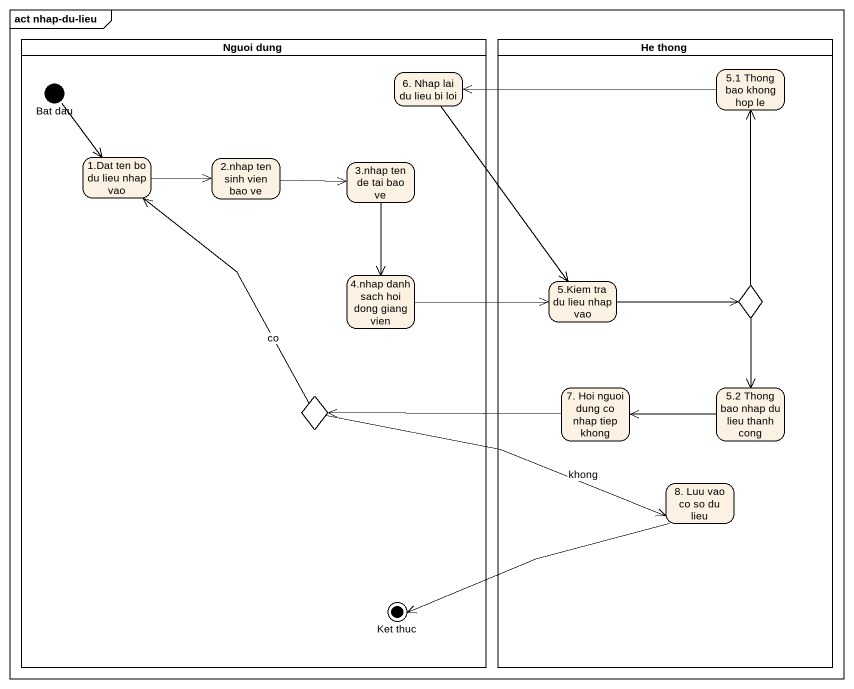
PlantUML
@startuml
mainframe act nhap-du-lieu
hide empty description
state "Nguoi dung" as Nguoi_dung <<partition>> {
  state "6. Nhap lai du lieu bi loi" as s6_Nhap_lai_du_lieu_bi_loi
  state "Bat dau" as Bat_dau <<start>>
  state "1.Dat ten bo du lieu nhap vao" as s1_Dat_ten_bo_du_lieu_nhap
  state "2.nhap ten sinh vien bao ve" as s2_nhap_ten_sinh_vien_bao_ve
  state "3.nhap ten de tai bao ve" as s3_nhap_ten_de_tai_bao_ve
  state "4.nhap danh sach hoi dong giang vien" as s4_nhap_danh_sach_hoi_dong
  state choice2 <<choice>>
  state "Ket thuc" as Ket_thuc <<end>>
}
state "He thong" as He_thong <<partition>> {
  state "5.1 Thong bao khong hop le" as s5_1_Thong_bao_khong_hop_le
  state "5.Kiem tra du lieu nhap vao" as s5_Kiem_tra_du_lieu_nhap_vao
  state choice1 <<choice>>
  state "7. Hoi nguoi dung co nhap tiep khong" as s7_Hoi_nguoi_dung_co_nhap
  state "5.2 Thong bao nhap du lieu thanh cong" as s5_2_Thong_bao_nhap_du_lieu
  state "8. Luu vao co so du lieu" as s8_Luu_vao_co_so_du_lieu
}
s6_Nhap_lai_du_lieu_bi_loi --> s5_Kiem_tra_du_lieu_nhap_vao
s5_1_Thong_bao_khong_hop_le -left-> s6_Nhap_lai_du_lieu_bi_loi
Bat_dau --> s1_Dat_ten_bo_du_lieu_nhap
s1_Dat_ten_bo_du_lieu_nhap -right-> s2_nhap_ten_sinh_vien_bao_ve
s2_nhap_ten_sinh_vien_bao_ve -right-> s3_nhap_ten_de_tai_bao_ve
s3_nhap_ten_de_tai_bao_ve --> s4_nhap_danh_sach_hoi_dong
s4_nhap_danh_sach_hoi_dong -right-> s5_Kiem_tra_du_lieu_nhap_vao
s5_Kiem_tra_du_lieu_nhap_vao -right-> choice1
choice1 -up-> s5_1_Thong_bao_khong_hop_le
choice1 --> s5_2_Thong_bao_nhap_du_lieu
s7_Hoi_nguoi_dung_co_nhap -left-> choice2
s5_2_Thong_bao_nhap_du_lieu -left-> s7_Hoi_nguoi_dung_co_nhap
choice2 -up-> s1_Dat_ten_bo_du_lieu_nhap : co
choice2 -right-> s8_Luu_vao_co_so_du_lieu : khong
s8_Luu_vao_co_so_du_lieu -left-> Ket_thuc
@enduml
